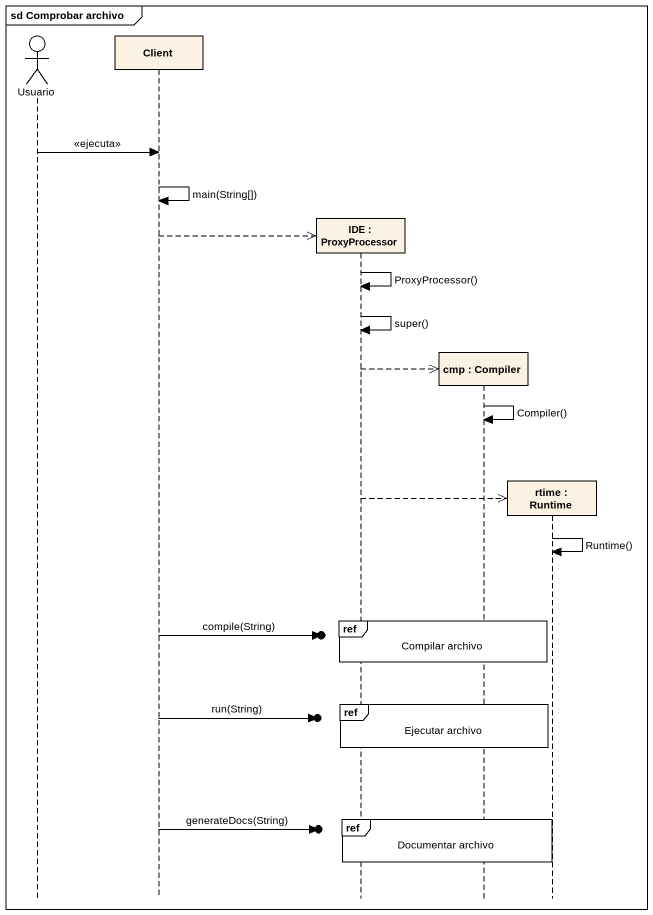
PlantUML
@startuml
mainframe sd Comprobar archivo
hide footbox
actor Usuario
participant Client
participant "IDE : ProxyProcessor" as IDE
participant "cmp : Compiler" as cmp
participant "rtime : Runtime" as rtime

Usuario -> Client : <<ejecuta>>
Client -> Client : main(String[])
Client -->> IDE **
IDE -> IDE : ProxyProcessor()
IDE -> IDE : super()
IDE -->> cmp **
cmp -> cmp : Compiler()
IDE -->> rtime **
rtime -> rtime : Runtime()
ref over IDE, cmp : Compilar archivo
Client ->o] : compile(String)
ref over IDE, cmp : Ejecutar archivo
Client ->o] : run(String)
ref over IDE, cmp, rtime : Documentar archivo
Client ->o] : generateDocs(String)
@enduml
